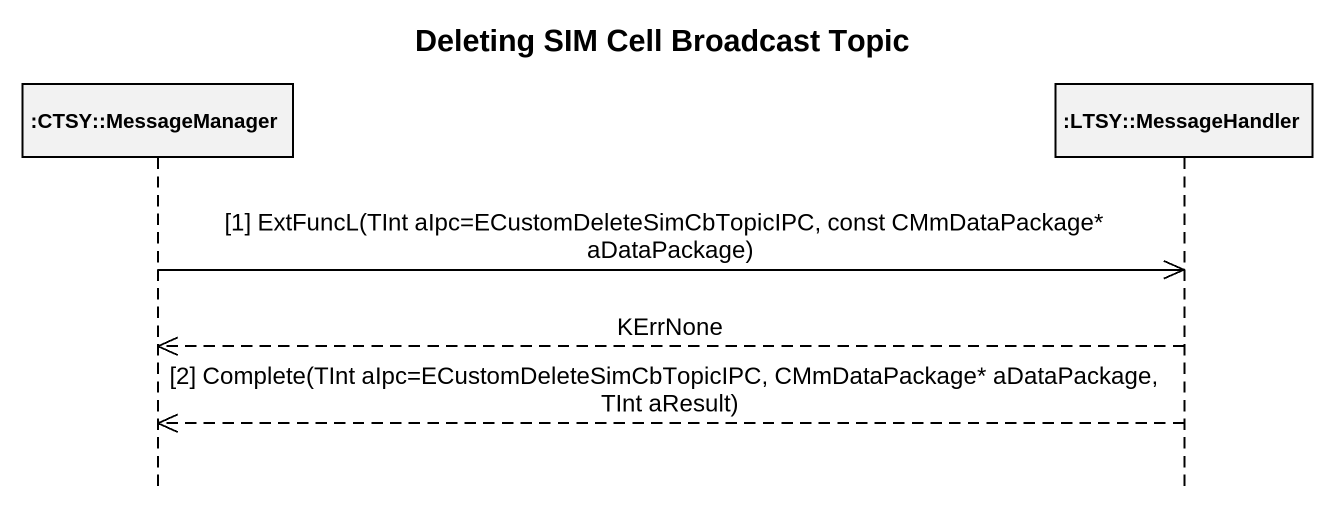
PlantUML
@startuml
title Deleting SIM Cell Broadcast Topic
hide footbox
participant ":CTSY::MessageManager" as CTSY_MessageManager
participant ":LTSY::MessageHandler" as LTSY_MessageHandler

CTSY_MessageManager ->> LTSY_MessageHandler : [1] ExtFuncL(TInt aIpc=ECustomDeleteSimCbTopicIPC, const CMmDataPackage* aDataPackage)
LTSY_MessageHandler -->> CTSY_MessageManager : KErrNone
LTSY_MessageHandler -->> CTSY_MessageManager : [2] Complete(TInt aIpc=ECustomDeleteSimCbTopicIPC, CMmDataPackage* aDataPackage, TInt aResult)
@enduml
